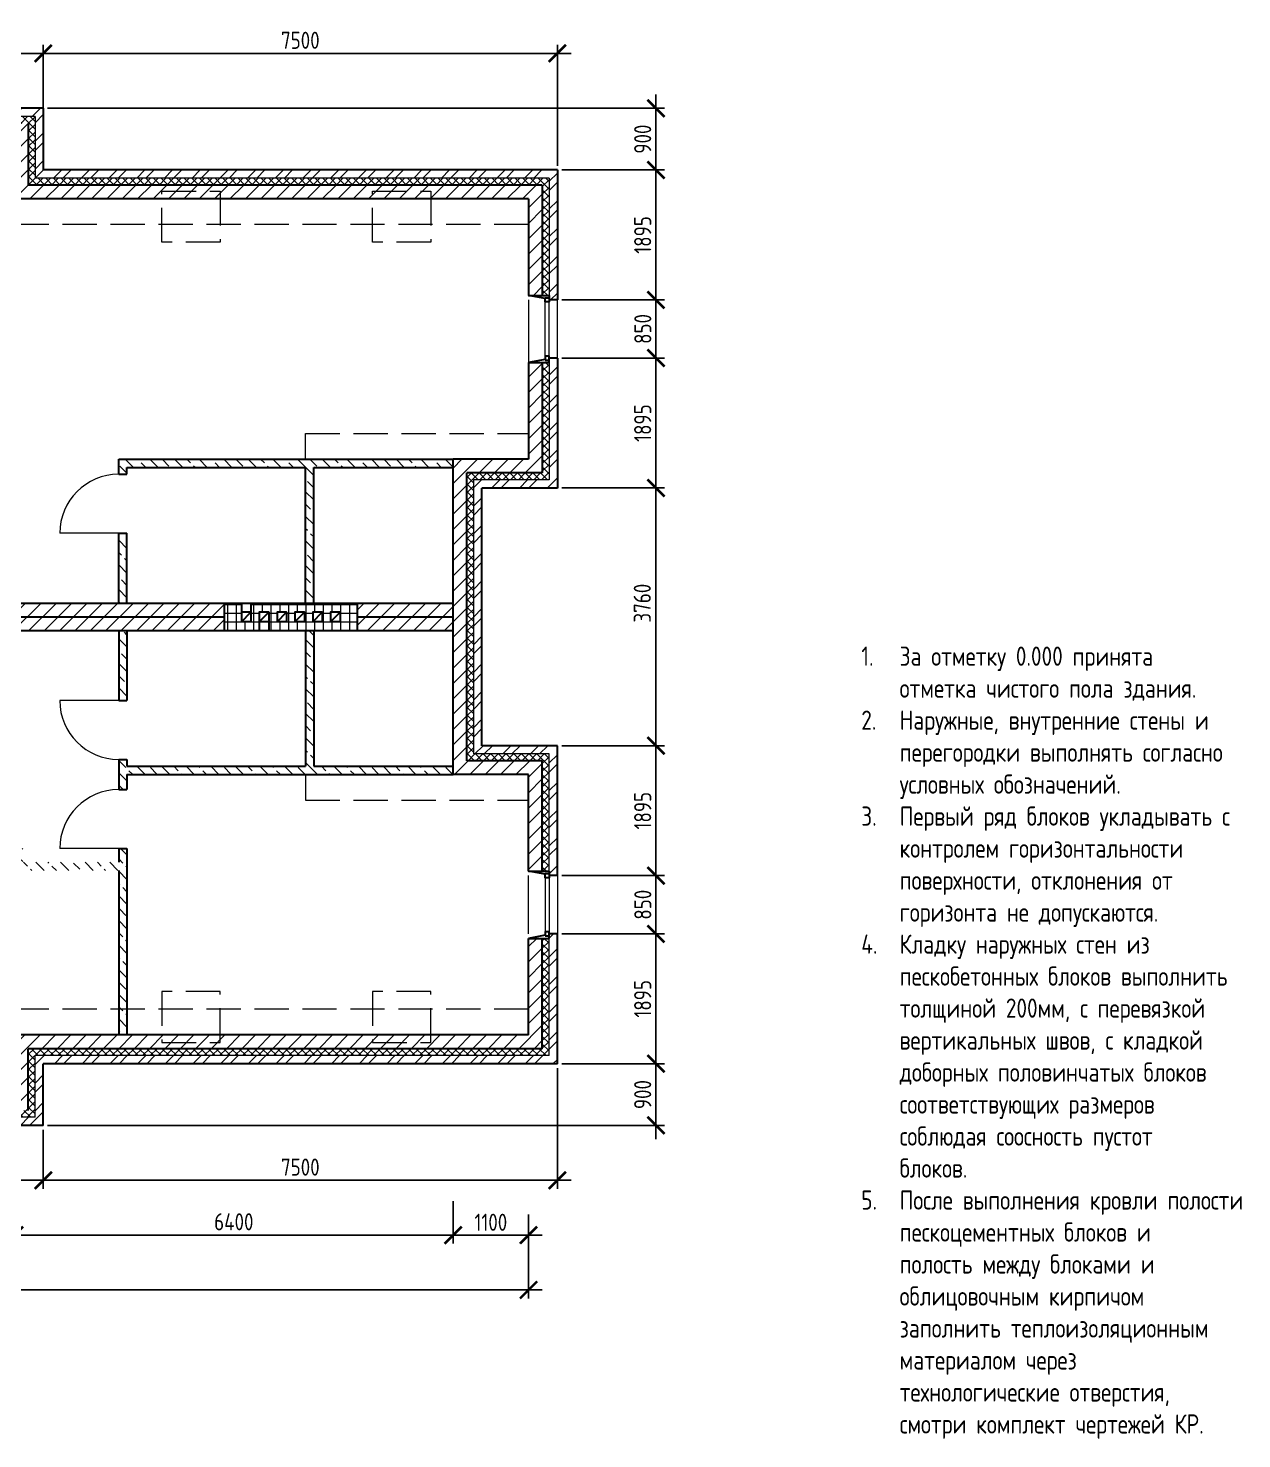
# Model space of a CAD drawing. Header units: millimetres. Extents: x -56498 to 234605, y -296269 to -29969.
# Drawn here: x 88782 to 106487, y -171302 to -150722 of the extents above; entities that cross this region are included whole.
import ezdxf

# ---------------------------------------------------------------- set-up
doc = ezdxf.new("R2010")
doc.units = ezdxf.units.MM
doc.header["$LTSCALE"] = 100
doc.header["$PDMODE"] = 35
doc.linetypes.add('GOST2.303 4', pattern=[7, 5, -2, 0])
for name, color, linetype, lineweight in [('0.3', 7, 'Continuous', 30), ('Примітки 0.09', 200, 'Continuous', 9), ('Розміри 0.09', 5, 'Continuous', 9), ('Тонкі 0.18', 142, 'Continuous', 18), ('Штрихові 0.18', 7, 'GOST2.303 4', 18), ('Штрихування 0.09', 253, 'Continuous', 9)]:
    doc.layers.add(name, color=color, linetype=linetype, lineweight=lineweight)
doc.styles.add('GOST 2.304', font='CS_Gost2304.shx')
doc.styles.add('SPDS', font='SPDS.shx', dxfattribs={"width": 0.9})
doc.dimstyles.new('SPDS', dxfattribs={"dimscale": 100, "dimtxt": 2.5, "dimasz": 2.5, "dimexe": 1.25, "dimexo": 0.625, "dimtad": 1, "dimrnd": 0.001, "dimtxsty": 'GOST 2.304', "dimblk": 'ARCHTICK', "dimcen": 2.5, "dimdle": 2, "dimadec": 0, "dimazin": 2, "dimtfac": 0.75, "dimtmove": 1, "dimatfit": 3, "dimfxl": 0, "dimtolj": 1, "dimarcsym": 0})
pattern_1 = [(135, (-200, 0), (-179.60512, -179.60512), []), (135, (-200, 179.6), (-179.60512, -179.60512), [127, -63.5])]

# ---------------------------------------------------------------- blocks, each defined once
blk = doc.blocks.new('_ArchTick')
at = {"color": 0, "linetype": 'ByBlock', "const_width": 0.15}
blk.add_lwpolyline([(-0.5, -0.5), (0.5, 0.5)], dxfattribs=at)
blk = doc.blocks.new('*D231')
at = {"layer": 'Defpoints', "color": 0, "transparency": 16777216}
for p in [(94982, -167774), (88582, -167974), (94982, -168330)]:
    blk.add_point(p, dxfattribs=at)
at = {"layer": 'Розміри 0.09', "color": 0, "lineweight": -2, "transparency": 16777216}
for p, q in [((94982, -167837), (94982, -168455)), ((88582, -168036), (88582, -168455)), ((88382, -168330), (95182, -168330))]:
    blk.add_line(p, q, dxfattribs=at)
at = {"layer": 'Розміри 0.09', "color": 0, "lineweight": -2, "transparency": 16777216, "xscale": 250, "yscale": 250, "zscale": 250, "rotation": 180}
blk.add_blockref('_ArchTick', (88582, -168330), dxfattribs=at)
at = {"layer": 'Розміри 0.09', "color": 0, "lineweight": -2, "transparency": 16777216, "xscale": 250, "yscale": 250, "zscale": 250}
blk.add_blockref('_ArchTick', (94982, -168330), dxfattribs=at)
at = {"layer": 'Розміри 0.09', "color": 0, "transparency": 16777216, "insert": (91782, -168136), "char_height": 250, "attachment_point": 5, "style": 'GOST 2.304'}
blk.add_mtext('\\A1;6400', dxfattribs=at)
blk = doc.blocks.new('*D232')
at = {"layer": 'Defpoints', "color": 0, "transparency": 16777216}
for p in [(94982, -167774), (96082, -167966), (96082, -168330)]:
    blk.add_point(p, dxfattribs=at)
at = {"layer": 'Розміри 0.09', "color": 0, "lineweight": -2, "transparency": 16777216}
for p, q in [((94982, -167837), (94982, -168455)), ((96082, -168028), (96082, -168455)), ((94782, -168330), (96282, -168330))]:
    blk.add_line(p, q, dxfattribs=at)
at = {"layer": 'Розміри 0.09', "color": 0, "lineweight": -2, "transparency": 16777216, "xscale": 250, "yscale": 250, "zscale": 250, "rotation": 180}
blk.add_blockref('_ArchTick', (94982, -168330), dxfattribs=at)
at = {"layer": 'Розміри 0.09', "color": 0, "lineweight": -2, "transparency": 16777216, "xscale": 250, "yscale": 250, "zscale": 250}
blk.add_blockref('_ArchTick', (96082, -168330), dxfattribs=at)
at = {"layer": 'Розміри 0.09', "color": 0, "transparency": 16777216, "insert": (95532, -168143), "char_height": 250, "attachment_point": 5, "style": 'GOST 2.304'}
blk.add_mtext('\\A1;1100', dxfattribs=at)
blk = doc.blocks.new('*D233')
at = {"layer": 'Defpoints', "color": 0, "transparency": 16777216}
for p in [(75082, -168330), (96082, -168330), (96082, -169130)]:
    blk.add_point(p, dxfattribs=at)
at = {"layer": 'Розміри 0.09', "color": 0, "lineweight": -2, "transparency": 16777216}
for p, q in [((75082, -168393), (75082, -169255)), ((96082, -168393), (96082, -169255)), ((74882, -169130), (96282, -169130))]:
    blk.add_line(p, q, dxfattribs=at)
at = {"layer": 'Розміри 0.09', "color": 0, "lineweight": -2, "transparency": 16777216, "xscale": 250, "yscale": 250, "zscale": 250, "rotation": 180}
blk.add_blockref('_ArchTick', (75082, -169130), dxfattribs=at)
at = {"layer": 'Розміри 0.09', "color": 0, "lineweight": -2, "transparency": 16777216, "xscale": 250, "yscale": 250, "zscale": 250}
blk.add_blockref('_ArchTick', (96082, -169130), dxfattribs=at)
at = {"layer": 'Розміри 0.09', "color": 0, "transparency": 16777216, "insert": (84966, -168933), "char_height": 250, "attachment_point": 5, "style": 'GOST 2.304'}
blk.add_mtext('\\A1;21000', dxfattribs=at)
blk = doc.blocks.new('*D222')
at = {"layer": 'Defpoints', "color": 0, "transparency": 16777216}
for p in [(89002, -151090), (86907, -151890), (89002, -151890)]:
    blk.add_point(p, dxfattribs=at)
at = {"layer": 'Розміри 0.09', "color": 0, "lineweight": -2, "transparency": 16777216}
for p, q in [((86907, -151828), (86907, -150965)), ((89002, -151828), (89002, -150965)), ((86707, -151090), (89202, -151090))]:
    blk.add_line(p, q, dxfattribs=at)
at = {"layer": 'Розміри 0.09', "color": 0, "lineweight": -2, "transparency": 16777216, "xscale": 250, "yscale": 250, "zscale": 250, "rotation": 180}
blk.add_blockref('_ArchTick', (86907, -151090), dxfattribs=at)
at = {"layer": 'Розміри 0.09', "color": 0, "lineweight": -2, "transparency": 16777216, "xscale": 250, "yscale": 250, "zscale": 250}
blk.add_blockref('_ArchTick', (89002, -151090), dxfattribs=at)
at = {"layer": 'Розміри 0.09', "color": 0, "transparency": 16777216, "insert": (87955, -150886), "char_height": 250, "attachment_point": 5, "style": 'GOST 2.304'}
blk.add_mtext('\\A1;2095', dxfattribs=at)
blk = doc.blocks.new('*D226')
at = {"layer": 'Defpoints', "color": 0, "transparency": 16777216}
for p in [(96502, -165830), (89002, -166730), (97941, -166730)]:
    blk.add_point(p, dxfattribs=at)
at = {"layer": 'Розміри 0.09', "color": 0, "lineweight": -2, "transparency": 16777216}
for p, q in [((97941, -165630), (97941, -166930)), ((96565, -165830), (98066, -165830)), ((89065, -166730), (98066, -166730))]:
    blk.add_line(p, q, dxfattribs=at)
at = {"layer": 'Розміри 0.09', "color": 0, "lineweight": -2, "transparency": 16777216, "xscale": 250, "yscale": 250, "zscale": 250}
for p, rotation in [((97941, -165830), 90), ((97941, -166730), 270)]:
    blk.add_blockref('_ArchTick', p, dxfattribs=dict(at, rotation=rotation))
at = {"layer": 'Розміри 0.09', "color": 0, "transparency": 16777216, "insert": (97747, -166280), "char_height": 250, "attachment_point": 5, "rotation": 90, "style": 'GOST 2.304'}
blk.add_mtext('\\A1;900', dxfattribs=at)
blk = doc.blocks.new('*D214')
at = {"layer": 'Defpoints', "color": 0, "transparency": 16777216}
for p in [(89002, -151890), (97941, -151890), (96502, -152790)]:
    blk.add_point(p, dxfattribs=at)
at = {"layer": 'Розміри 0.09', "color": 0, "lineweight": -2, "transparency": 16777216}
for p, q in [((97941, -152990), (97941, -151690)), ((89065, -151890), (98066, -151890)), ((96565, -152790), (98066, -152790))]:
    blk.add_line(p, q, dxfattribs=at)
at = {"layer": 'Розміри 0.09', "color": 0, "lineweight": -2, "transparency": 16777216, "xscale": 250, "yscale": 250, "zscale": 250}
for p, rotation in [((97941, -151890), 90), ((97941, -152790), 270)]:
    blk.add_blockref('_ArchTick', p, dxfattribs=dict(at, rotation=rotation))
at = {"layer": 'Розміри 0.09', "color": 0, "transparency": 16777216, "insert": (97747, -152340), "char_height": 250, "attachment_point": 5, "rotation": 90, "style": 'GOST 2.304'}
blk.add_mtext('\\A1;900', dxfattribs=at)
blk = doc.blocks.new('*D215')
at = {"layer": 'Defpoints', "color": 0, "transparency": 16777216}
for p in [(86907, -166730), (89002, -166730), (86907, -167530)]:
    blk.add_point(p, dxfattribs=at)
at = {"layer": 'Розміри 0.09', "color": 0, "lineweight": -2, "transparency": 16777216}
for p, q in [((86907, -166793), (86907, -167655)), ((89002, -166793), (89002, -167655)), ((89202, -167530), (86707, -167530))]:
    blk.add_line(p, q, dxfattribs=at)
at = {"layer": 'Розміри 0.09', "color": 0, "lineweight": -2, "transparency": 16777216, "xscale": 250, "yscale": 250, "zscale": 250, "rotation": 180}
blk.add_blockref('_ArchTick', (86907, -167530), dxfattribs=at)
at = {"layer": 'Розміри 0.09', "color": 0, "lineweight": -2, "transparency": 16777216, "xscale": 250, "yscale": 250, "zscale": 250}
blk.add_blockref('_ArchTick', (89002, -167530), dxfattribs=at)
at = {"layer": 'Розміри 0.09', "color": 0, "transparency": 16777216, "insert": (87955, -167326), "char_height": 250, "attachment_point": 5, "style": 'GOST 2.304'}
blk.add_mtext('\\A1;2095', dxfattribs=at)
blk = doc.blocks.new('*D213')
at = {"layer": 'Defpoints', "color": 0, "transparency": 16777216}
for p in [(96502, -165830), (89002, -166730), (97941, -166730)]:
    blk.add_point(p, dxfattribs=at)
at = {"layer": 'Розміри 0.09', "color": 0, "lineweight": -2, "transparency": 16777216}
for p, q in [((97941, -165630), (97941, -166930)), ((96565, -165830), (98066, -165830)), ((89065, -166730), (98066, -166730))]:
    blk.add_line(p, q, dxfattribs=at)
at = {"layer": 'Розміри 0.09', "color": 0, "lineweight": -2, "transparency": 16777216, "xscale": 250, "yscale": 250, "zscale": 250}
for p, rotation in [((97941, -165830), 90), ((97941, -166730), 270)]:
    blk.add_blockref('_ArchTick', p, dxfattribs=dict(at, rotation=rotation))
at = {"layer": 'Розміри 0.09', "color": 0, "transparency": 16777216, "insert": (97747, -166280), "char_height": 250, "attachment_point": 5, "rotation": 90, "style": 'GOST 2.304'}
blk.add_mtext('\\A1;900', dxfattribs=at)
blk = doc.blocks.new('*D210')
at = {"layer": 'Defpoints', "color": 0, "transparency": 16777216}
for p in [(89002, -151890), (97941, -151890), (96502, -152790)]:
    blk.add_point(p, dxfattribs=at)
at = {"layer": 'Розміри 0.09', "color": 0, "lineweight": -2, "transparency": 16777216}
for p, q in [((97941, -152990), (97941, -151690)), ((89065, -151890), (98066, -151890)), ((96565, -152790), (98066, -152790))]:
    blk.add_line(p, q, dxfattribs=at)
at = {"layer": 'Розміри 0.09', "color": 0, "lineweight": -2, "transparency": 16777216, "xscale": 250, "yscale": 250, "zscale": 250}
for p, rotation in [((97941, -151890), 90), ((97941, -152790), 270)]:
    blk.add_blockref('_ArchTick', p, dxfattribs=dict(at, rotation=rotation))
at = {"layer": 'Розміри 0.09', "color": 0, "transparency": 16777216, "insert": (97747, -152340), "char_height": 250, "attachment_point": 5, "rotation": 90, "style": 'GOST 2.304'}
blk.add_mtext('\\A1;900', dxfattribs=at)
blk = doc.blocks.new('*D208')
at = {"layer": 'Defpoints', "color": 0, "transparency": 16777216}
for p in [(96502, -165830), (89002, -166730), (89002, -167530)]:
    blk.add_point(p, dxfattribs=at)
at = {"layer": 'Розміри 0.09', "color": 0, "lineweight": -2, "transparency": 16777216}
for p, q in [((96502, -165893), (96502, -167655)), ((89002, -166793), (89002, -167655)), ((96702, -167530), (88802, -167530))]:
    blk.add_line(p, q, dxfattribs=at)
at = {"layer": 'Розміри 0.09', "color": 0, "lineweight": -2, "transparency": 16777216, "xscale": 250, "yscale": 250, "zscale": 250, "rotation": 180}
blk.add_blockref('_ArchTick', (89002, -167530), dxfattribs=at)
at = {"layer": 'Розміри 0.09', "color": 0, "lineweight": -2, "transparency": 16777216, "xscale": 250, "yscale": 250, "zscale": 250}
blk.add_blockref('_ArchTick', (96502, -167530), dxfattribs=at)
at = {"layer": 'Розміри 0.09', "color": 0, "transparency": 16777216, "insert": (92752, -167338), "char_height": 250, "attachment_point": 5, "style": 'GOST 2.304'}
blk.add_mtext('\\A1;7500', dxfattribs=at)
blk = doc.blocks.new('*D209')
at = {"layer": 'Defpoints', "color": 0, "transparency": 16777216}
for p in [(89002, -151090), (89002, -152790), (96502, -152790)]:
    blk.add_point(p, dxfattribs=at)
at = {"layer": 'Розміри 0.09', "color": 0, "lineweight": -2, "transparency": 16777216}
for p, q in [((89002, -152728), (89002, -150965)), ((96502, -152728), (96502, -150965)), ((96702, -151090), (88802, -151090))]:
    blk.add_line(p, q, dxfattribs=at)
at = {"layer": 'Розміри 0.09', "color": 0, "lineweight": -2, "transparency": 16777216, "xscale": 250, "yscale": 250, "zscale": 250, "rotation": 180}
blk.add_blockref('_ArchTick', (89002, -151090), dxfattribs=at)
at = {"layer": 'Розміри 0.09', "color": 0, "lineweight": -2, "transparency": 16777216, "xscale": 250, "yscale": 250, "zscale": 250}
blk.add_blockref('_ArchTick', (96502, -151090), dxfattribs=at)
at = {"layer": 'Розміри 0.09', "color": 0, "transparency": 16777216, "insert": (92752, -150898), "char_height": 250, "attachment_point": 5, "style": 'GOST 2.304'}
blk.add_mtext('\\A1;7500', dxfattribs=at)
blk = doc.blocks.new('*D249')
at = {"layer": 'Defpoints', "color": 0, "transparency": 16777216}
for p in [(96502, -157430), (97941, -157430), (96502, -161190)]:
    blk.add_point(p, dxfattribs=at)
at = {"layer": 'Розміри 0.09', "color": 0, "lineweight": -2, "transparency": 16777216}
for p, q in [((97941, -161390), (97941, -157230)), ((96565, -157430), (98066, -157430)), ((96565, -161190), (98066, -161190))]:
    blk.add_line(p, q, dxfattribs=at)
at = {"layer": 'Розміри 0.09', "color": 0, "lineweight": -2, "transparency": 16777216, "xscale": 250, "yscale": 250, "zscale": 250}
for p, rotation in [((97941, -157430), 90), ((97941, -161190), 270)]:
    blk.add_blockref('_ArchTick', p, dxfattribs=dict(at, rotation=rotation))
at = {"layer": 'Розміри 0.09', "color": 0, "transparency": 16777216, "insert": (97741, -159110), "char_height": 250, "attachment_point": 5, "rotation": 90, "style": 'GOST 2.304'}
blk.add_mtext('\\A1;3760', dxfattribs=at)
blk = doc.blocks.new('*D250')
at = {"layer": 'Defpoints', "color": 0, "transparency": 16777216}
for p in [(96502, -154685), (97941, -154685), (96502, -155535)]:
    blk.add_point(p, dxfattribs=at)
at = {"layer": 'Розміри 0.09', "color": 0, "lineweight": -2, "transparency": 16777216}
for p, q in [((97941, -155735), (97941, -154485)), ((96565, -154685), (98066, -154685)), ((96565, -155535), (98066, -155535))]:
    blk.add_line(p, q, dxfattribs=at)
at = {"layer": 'Розміри 0.09', "color": 0, "lineweight": -2, "transparency": 16777216, "xscale": 250, "yscale": 250, "zscale": 250}
for p, rotation in [((97941, -154685), 90), ((97941, -155535), 270)]:
    blk.add_blockref('_ArchTick', p, dxfattribs=dict(at, rotation=rotation))
at = {"layer": 'Розміри 0.09', "color": 0, "transparency": 16777216, "insert": (97749, -155110), "char_height": 250, "attachment_point": 5, "rotation": 90, "style": 'GOST 2.304'}
blk.add_mtext('\\A1;850', dxfattribs=at)
blk = doc.blocks.new('*D247')
at = {"layer": 'Defpoints', "color": 0, "transparency": 16777216}
for p in [(96502, -155535), (97941, -155535), (96502, -157430)]:
    blk.add_point(p, dxfattribs=at)
at = {"layer": 'Розміри 0.09', "color": 0, "lineweight": -2, "transparency": 16777216}
for p, q in [((97941, -157630), (97941, -155335)), ((96565, -155535), (98066, -155535)), ((96565, -157430), (98066, -157430))]:
    blk.add_line(p, q, dxfattribs=at)
at = {"layer": 'Розміри 0.09', "color": 0, "lineweight": -2, "transparency": 16777216, "xscale": 250, "yscale": 250, "zscale": 250}
for p, rotation in [((97941, -155535), 90), ((97941, -157430), 270)]:
    blk.add_blockref('_ArchTick', p, dxfattribs=dict(at, rotation=rotation))
at = {"layer": 'Розміри 0.09', "color": 0, "transparency": 16777216, "insert": (97747, -156483), "char_height": 250, "attachment_point": 5, "rotation": 90, "style": 'GOST 2.304'}
blk.add_mtext('\\A1;1895', dxfattribs=at)
blk = doc.blocks.new('*D251')
at = {"layer": 'Defpoints', "color": 0, "transparency": 16777216}
for p in [(96502, -152790), (97941, -152790), (96502, -154685)]:
    blk.add_point(p, dxfattribs=at)
at = {"layer": 'Розміри 0.09', "color": 0, "lineweight": -2, "transparency": 16777216}
for p, q in [((97941, -154885), (97941, -152590)), ((96565, -152790), (98066, -152790)), ((96565, -154685), (98066, -154685))]:
    blk.add_line(p, q, dxfattribs=at)
at = {"layer": 'Розміри 0.09', "color": 0, "lineweight": -2, "transparency": 16777216, "xscale": 250, "yscale": 250, "zscale": 250}
for p, rotation in [((97941, -152790), 90), ((97941, -154685), 270)]:
    blk.add_blockref('_ArchTick', p, dxfattribs=dict(at, rotation=rotation))
at = {"layer": 'Розміри 0.09', "color": 0, "transparency": 16777216, "insert": (97747, -153738), "char_height": 250, "attachment_point": 5, "rotation": 90, "style": 'GOST 2.304'}
blk.add_mtext('\\A1;1895', dxfattribs=at)
blk = doc.blocks.new('*D252')
at = {"layer": 'Defpoints', "color": 0, "transparency": 16777216}
for p in [(96502, -163085), (96502, -163935), (97941, -163935)]:
    blk.add_point(p, dxfattribs=at)
at = {"layer": 'Розміри 0.09', "color": 0, "lineweight": -2, "transparency": 16777216}
for p, q in [((97941, -162885), (97941, -164135)), ((96565, -163085), (98066, -163085)), ((96565, -163935), (98066, -163935))]:
    blk.add_line(p, q, dxfattribs=at)
at = {"layer": 'Розміри 0.09', "color": 0, "lineweight": -2, "transparency": 16777216, "xscale": 250, "yscale": 250, "zscale": 250}
for p, rotation in [((97941, -163085), 90), ((97941, -163935), 270)]:
    blk.add_blockref('_ArchTick', p, dxfattribs=dict(at, rotation=rotation))
at = {"layer": 'Розміри 0.09', "color": 0, "transparency": 16777216, "insert": (97749, -163510), "char_height": 250, "attachment_point": 5, "rotation": 90, "style": 'GOST 2.304'}
blk.add_mtext('\\A1;850', dxfattribs=at)
blk = doc.blocks.new('*D248')
at = {"layer": 'Defpoints', "color": 0, "transparency": 16777216}
for p in [(96502, -161190), (96502, -163085), (97941, -163085)]:
    blk.add_point(p, dxfattribs=at)
at = {"layer": 'Розміри 0.09', "color": 0, "lineweight": -2, "transparency": 16777216}
for p, q in [((97941, -160990), (97941, -163285)), ((96565, -161190), (98066, -161190)), ((96565, -163085), (98066, -163085))]:
    blk.add_line(p, q, dxfattribs=at)
at = {"layer": 'Розміри 0.09', "color": 0, "lineweight": -2, "transparency": 16777216, "xscale": 250, "yscale": 250, "zscale": 250}
for p, rotation in [((97941, -161190), 90), ((97941, -163085), 270)]:
    blk.add_blockref('_ArchTick', p, dxfattribs=dict(at, rotation=rotation))
at = {"layer": 'Розміри 0.09', "color": 0, "transparency": 16777216, "insert": (97747, -162138), "char_height": 250, "attachment_point": 5, "rotation": 90, "style": 'GOST 2.304'}
blk.add_mtext('\\A1;1895', dxfattribs=at)
blk = doc.blocks.new('*D253')
at = {"layer": 'Defpoints', "color": 0, "transparency": 16777216}
for p in [(96502, -163935), (96502, -165830), (97941, -165830)]:
    blk.add_point(p, dxfattribs=at)
at = {"layer": 'Розміри 0.09', "color": 0, "lineweight": -2, "transparency": 16777216}
for p, q in [((97941, -163735), (97941, -166030)), ((96565, -163935), (98066, -163935)), ((96565, -165830), (98066, -165830))]:
    blk.add_line(p, q, dxfattribs=at)
at = {"layer": 'Розміри 0.09', "color": 0, "lineweight": -2, "transparency": 16777216, "xscale": 250, "yscale": 250, "zscale": 250}
for p, rotation in [((97941, -163935), 90), ((97941, -165830), 270)]:
    blk.add_blockref('_ArchTick', p, dxfattribs=dict(at, rotation=rotation))
at = {"layer": 'Розміри 0.09', "color": 0, "transparency": 16777216, "insert": (97747, -164883), "char_height": 250, "attachment_point": 5, "rotation": 90, "style": 'GOST 2.304'}
blk.add_mtext('\\A1;1895', dxfattribs=at)
blk = doc.blocks.new('A$C6F060024')
for points in [[(70, 6880), (-70, 6610), (70, 6610)], [(70, 6480), (-70, 6210), (70, 6210)], [(70, -6210), (-70, -6480), (70, -6480)], [(70, -6610), (-70, -6880), (70, -6880)]]:
    blk.add_hatch(color=256).paths.add_polyline_path(points)
at = {"layer": '0.3'}
for points in [[(-70, 6610), (-70, 6880), (70, 6880), (-70, 6610), (70, 6610), (70, 6880)], [(-70, 6210), (-70, 6480), (70, 6480), (-70, 6210), (70, 6210), (70, 6480)], [(-70, 5940), (-70, 6080), (70, 6080), (-70, 5940), (70, 5940), (70, 6080)], [(-70, 5670), (-70, 5810), (70, 5810), (-70, 5670), (70, 5670), (70, 5810)], [(-70, 5400), (-70, 5540), (70, 5540), (-70, 5400), (70, 5400), (70, 5540)], [(-70, 5130), (-70, 5270), (70, 5270), (-70, 5130), (70, 5130), (70, 5270)], [(70, 2840), (70, 2700), (-70, 2700), (70, 2840), (-70, 2840), (-70, 2700)], [(70, 2580), (70, 2440), (-70, 2440), (70, 2580), (-70, 2580), (-70, 2440)], [(-5410, 70), (-5410, -70), (-5550, -70), (-5410, 70), (-5550, 70), (-5550, -70)], [(-5410, 70), (-5410, -70), (-5550, -70), (-5410, 70), (-5550, 70), (-5550, -70)], [(-5150, 70), (-5150, -70), (-5290, -70), (-5150, 70), (-5290, 70), (-5290, -70)], [(-5150, 70), (-5150, -70), (-5290, -70), (-5150, 70), (-5290, 70), (-5290, -70)], [(-4890, 70), (-4890, -70), (-5030, -70), (-4890, 70), (-5030, 70), (-5030, -70)], [(-4890, 70), (-4890, -70), (-5030, -70), (-4890, 70), (-5030, 70), (-5030, -70)], [(-4630, 70), (-4630, -70), (-4770, -70), (-4630, 70), (-4770, 70), (-4770, -70)], [(-4630, 70), (-4630, -70), (-4770, -70), (-4630, 70), (-4770, 70), (-4770, -70)], [(-4370, 70), (-4370, -70), (-4510, -70), (-4370, 70), (-4510, 70), (-4510, -70)], [(-4370, 70), (-4370, -70), (-4510, -70), (-4370, 70), (-4510, 70), (-4510, -70)], [(6450, 70), (6450, -70), (6310, -70), (6450, 70), (6310, 70), (6310, -70)], [(6710, 70), (6710, -70), (6570, -70), (6710, 70), (6570, 70), (6570, -70)], [(6710, 70), (6710, -70), (6570, -70), (6710, 70), (6570, 70), (6570, -70)], [(6970, 70), (6970, -70), (6830, -70), (6970, 70), (6830, 70), (6830, -70)], [(7230, 70), (7230, -70), (7090, -70), (7230, 70), (7090, 70), (7090, -70)], [(7490, 70), (7490, -70), (7350, -70), (7490, 70), (7350, 70), (7350, -70)], [(7750, 70), (7750, -70), (7610, -70), (7750, 70), (7610, 70), (7610, -70)], [(-70, -2580), (-70, -2440), (70, -2440), (-70, -2580), (70, -2580), (70, -2440)], [(-70, -2850), (-70, -2710), (70, -2710), (-70, -2850), (70, -2850), (70, -2710)], [(70, -2980), (70, -3120), (-70, -3120), (70, -2980), (-70, -2980), (-70, -3120)], [(-70, -3380), (-70, -3240), (70, -3240), (-70, -3380), (70, -3380), (70, -3240)], [(-70, -3650), (-70, -3510), (70, -3510), (-70, -3650), (70, -3650), (70, -3510)], [(70, -5130), (70, -5270), (-70, -5270), (70, -5130), (-70, -5130), (-70, -5270)], [(70, -5400), (70, -5540), (-70, -5540), (70, -5400), (-70, -5400), (-70, -5540)], [(70, -5670), (70, -5810), (-70, -5810), (70, -5670), (-70, -5670), (-70, -5810)], [(70, -5940), (70, -6080), (-70, -6080), (70, -5940), (-70, -5940), (-70, -6080)], [(70, -6210), (70, -6480), (-70, -6480), (70, -6210), (-70, -6210), (-70, -6480)], [(70, -6610), (70, -6880), (-70, -6880), (70, -6610), (-70, -6610), (-70, -6880)]]:
    blk.add_lwpolyline(points, dxfattribs=at)

msp = doc.modelspace()

# ---------------------------------------------------------------- hatches: boundary and pattern name
at = {"layer": 'Штрихування 0.09'}
h = msp.add_hatch(dxfattribs=at)
h.set_pattern_fill('ANSI32', color=256, scale=30, style=0)
h.paths.add_polyline_path([(96502.29, -152790.359), (89002.29, -152790.359), (89002.29, -151890.359), (86907.29, -151890.359), (86907.29, -152010.359), (86937.29, -152010.359), (86972.29, -152010.359), (88882.29, -152010.359), (88882.29, -152910.359), (96382.29, -152910.359), (96382.29, -154620.359), (96382.29, -154685.359), (96502.29, -154685.359)])
h = msp.add_hatch(dxfattribs=at)
h.set_pattern_fill('ANSI37', color=256, scale=25, style=0)
h.paths.add_polyline_path([(96382.29, -152910.359), (88882.29, -152910.359), (88882.29, -152010.359), (86972.29, -152010.359), (86972.29, -152110.359), (88782.29, -152110.359), (88782.29, -153010.359), (96282.29, -153010.359), (96282.29, -154620.359), (96382.29, -154620.359)])
h = msp.add_hatch(dxfattribs=at)
h.set_pattern_fill('ANSI31', color=256, scale=50, style=0)
h.paths.add_polyline_path([(96282.29, -153010.359), (88782.29, -153010.359), (88782.29, -152110.359), (86972.29, -152110.359), (86972.29, -152310.359), (88582.29, -152310.359), (88582.29, -153210.359), (90732.32, -153210.359), (90732.32, -153100.934), (91582.331, -153100.934), (91582.331, -153210.359), (93807.279, -153210.359), (93807.279, -153100.934), (94657.289, -153100.934), (94657.289, -153210.359), (96082.29, -153210.359), (96082.29, -154620.359), (96282.29, -154620.359)])
h.paths.add_polyline_path([(94657.289, -153100.934), (93807.279, -153100.934), (93807.279, -153210.359), (94657.289, -153210.359)], flags=17)
h.paths.add_polyline_path([(91582.331, -153100.934), (90732.32, -153100.934), (90732.32, -153210.359), (91582.331, -153210.359)], flags=17)
h = msp.add_hatch(dxfattribs=at)
h.set_pattern_fill('ANSI32', color=256, scale=30, style=0)
h.paths.add_polyline_path([(95402.29, -157430.359), (96502.29, -157430.359), (96502.29, -155535.359), (96382.29, -155535.359), (96382.29, -155565.359), (96382.29, -155600.359), (96382.29, -157310.359), (95282.29, -157310.359), (95282.29, -161310.359), (96382.29, -161310.359), (96382.29, -163020.359), (96382.29, -163085.359), (96502.29, -163085.359), (96502.29, -161190.359), (95402.29, -161190.359)])
h = msp.add_hatch(dxfattribs=at)
h.set_pattern_fill('ANSI31', color=256, scale=50, style=0)
h.paths.add_polyline_path([(95182.29, -157210.359), (96282.29, -157210.359), (96282.29, -155600.359), (96082.29, -155600.359), (96082.29, -157010.359), (94982.29, -157010.359), (94982.29, -161610.359), (96082.29, -161610.359), (96082.29, -163020.359), (96282.29, -163020.359), (96282.29, -161410.359), (95182.29, -161410.359)])
h = msp.add_hatch(dxfattribs=at)
h.set_pattern_fill('ANSI37', color=256, scale=25, style=0)
h.paths.add_polyline_path([(95282.29, -157310.359), (96382.29, -157310.359), (96382.29, -155600.359), (96282.29, -155600.359), (96282.29, -157210.359), (95182.29, -157210.359), (95182.29, -161410.359), (96282.29, -161410.359), (96282.29, -163020.359), (96382.29, -163020.359), (96382.29, -161310.359), (95282.29, -161310.359)])
h = msp.add_hatch(dxfattribs=at)
h.set_pattern_fill('ANSI33', color=256, scale=40, angle=90, style=0)
h.paths.add_polyline_path([(94982.29, -157010.359), (92827.29, -157010.359), (92827.29, -159110.359), (92947.29, -159110.359), (92947.29, -157130.359), (94982.29, -157130.359)])
h.paths.add_polyline_path([(92827.29, -157010.359), (90102.292, -157010.359), (90102.292, -157230.359), (90222.292, -157230.359), (90222.292, -157130.359), (92827.29, -157130.359)])
h = msp.add_hatch(dxfattribs=at)
h.set_pattern_fill('ANSI31', color=256, scale=50, style=0)
h.paths.add_polyline_path([(94982.29, -159110.359), (93582.29, -159110.359), (93582.29, -159310.359), (94982.29, -159310.359)])
h.paths.add_polyline_path([(94982.29, -159310.359), (93582.29, -159310.359), (93582.29, -159510.359), (94982.29, -159510.359)])
h.paths.add_polyline_path([(85582.29, -157120.359), (85382.29, -157120.359), (85382.29, -157940.359), (85382.29, -158210.359), (85382.29, -159110.359), (84482.29, -159110.359), (84212.29, -159110.359), (83942.29, -159110.359), (83672.29, -159110.359), (83402.29, -159110.359), (83132.29, -159110.359), (82862.29, -159110.359), (82852.29, -159110.359), (81462.29, -159110.359), (81462.29, -159310.359), (85582.29, -159310.359)])
h.paths.add_polyline_path([(85582.29, -159310.359), (81462.29, -159310.359), (81462.29, -159510.359), (85382.29, -159510.359), (85382.29, -160410.359), (85382.29, -160680.359), (85382.29, -161500.329), (85582.29, -161500.329)])
h.paths.add_polyline_path([(91642.29, -159510.359), (91642.29, -159310.359), (85582.29, -159310.359), (85582.29, -161500.329), (85782.29, -161500.329), (85782.29, -159510.359)])
h.paths.add_polyline_path([(91902.29, -159240.359), (91892.29, -159240.359), (91892.29, -159310.359), (91902.29, -159310.359)])
h.paths.add_polyline_path([(91642.29, -159310.359), (91642.29, -159110.359), (85782.29, -159110.359), (85782.29, -157120.359), (85582.29, -157120.359), (85582.29, -159310.359)])
h = msp.add_hatch(dxfattribs=at)
h.set_pattern_fill('ANSI33', color=256, scale=40, angle=90, style=0)
h.set_pattern_definition(pattern_1)
h.paths.add_polyline_path([(90222.292, -158090.359), (90102.292, -158090.359), (90102.292, -159110.359), (90222.292, -159110.359)])
h = msp.add_hatch(dxfattribs=at)
h.set_pattern_fill('NET', color=256, scale=40, style=0)
h.paths.add_polyline_path([(93582.29, -159110.359), (92032.29, -159110.359), (92032.29, -159240.359), (92032.29, -159380.359), (91892.29, -159380.359), (91892.29, -159240.359), (91892.29, -159110.359), (91642.29, -159110.359), (91642.29, -159510.359), (92152.29, -159510.359), (92152.29, -159380.359), (92152.29, -159240.359), (92292.29, -159240.359), (92292.29, -159380.359), (92292.29, -159510.359), (93582.29, -159510.359)])
h.paths.add_polyline_path([(92812.29, -159240.359), (92812.29, -159380.359), (92672.29, -159380.359), (92672.29, -159240.359)], flags=16)
h.paths.add_polyline_path([(92932.29, -159240.359), (93072.29, -159240.359), (93072.29, -159380.359), (92932.29, -159380.359)], flags=16)
h.paths.add_polyline_path([(92552.29, -159240.359), (92552.29, -159380.359), (92412.29, -159380.359), (92412.29, -159240.359)], flags=16)
h.paths.add_polyline_path([(93192.29, -159240.359), (93332.29, -159240.359), (93332.29, -159380.359), (93192.29, -159380.359)], flags=16)
h = msp.add_hatch(dxfattribs=at)
h.set_pattern_fill('ANSI33', color=256, scale=40, angle=90, style=0)
h.set_pattern_definition(pattern_1)
h.paths.add_polyline_path([(90222.292, -159510.359), (90102.292, -159510.359), (90102.292, -160530.359), (90222.292, -160530.359)])
h = msp.add_hatch(dxfattribs=at)
h.set_pattern_fill('ANSI33', color=256, scale=40, angle=90, style=0)
h.paths.add_polyline_path([(94982.29, -161490.359), (92947.29, -161490.359), (92947.29, -159510.359), (92827.29, -159510.359), (92827.29, -161610.359), (94982.29, -161610.359)])
h.paths.add_polyline_path([(92827.29, -161490.359), (90222.292, -161490.359), (90222.292, -161390.359), (90102.292, -161390.359), (90102.292, -161830.359), (90222.292, -161830.359), (90222.292, -161610.359), (92827.29, -161610.359)])
h = msp.add_hatch(dxfattribs=at)
h.set_pattern_fill('ANSI33', color=256, scale=40, angle=90, style=0)
h.paths.add_polyline_path([(90222.292, -164510.339), (90102.292, -164510.339), (90102.292, -165410.359), (90222.292, -165410.359)])
h.paths.add_polyline_path([(90222.292, -162690.359), (90102.292, -162690.359), (90102.292, -162890.359), (88702.29, -162890.359), (88702.29, -162690.359), (88582.29, -162690.359), (88582.29, -163010.359), (90102.292, -163010.359), (90102.292, -164510.339), (90222.292, -164510.339)])
h = msp.add_hatch(dxfattribs=at)
h.set_pattern_fill('ANSI32', color=256, scale=30, style=0)
h.paths.add_polyline_path([(96502.29, -163935.359), (96382.29, -163935.359), (96382.29, -163965.359), (96382.29, -164000.359), (96382.29, -165710.359), (88882.29, -165710.359), (88882.29, -166610.359), (86972.29, -166610.359), (86907.29, -166610.359), (86907.29, -166730.359), (89002.29, -166730.359), (89002.29, -165830.359), (96502.29, -165830.359)])
h = msp.add_hatch(dxfattribs=at)
h.set_pattern_fill('ANSI37', color=256, scale=25, style=0)
h.paths.add_polyline_path([(96382.29, -164000.359), (96282.29, -164000.359), (96282.29, -165610.359), (88782.29, -165610.359), (88782.29, -166510.359), (86972.29, -166510.359), (86972.29, -166610.359), (88882.29, -166610.359), (88882.29, -165710.359), (96382.29, -165710.359)])
h = msp.add_hatch(dxfattribs=at)
h.set_pattern_fill('ANSI31', color=256, scale=50, style=0)
h.paths.add_polyline_path([(93807.279, -165410.359), (91582.331, -165410.359), (91582.331, -165519.783), (90732.32, -165519.783), (90732.32, -165410.359), (88582.29, -165410.359), (88582.29, -166310.359), (86972.29, -166310.359), (86972.29, -166510.359), (88782.29, -166510.359), (88782.29, -165610.359), (96282.29, -165610.359), (96282.29, -164000.359), (96082.29, -164000.359), (96082.29, -165410.359), (94657.289, -165410.359), (94657.289, -165519.783), (93807.279, -165519.783)])
h.paths.add_polyline_path([(94657.289, -165410.359), (93807.279, -165410.359), (93807.279, -165519.783), (94657.289, -165519.783)], flags=17)
h.paths.add_polyline_path([(91582.331, -165410.359), (90732.32, -165410.359), (90732.32, -165519.783), (91582.331, -165519.783)], flags=17)

# ---------------------------------------------------------------- linework, layer by layer
at = {"layer": '0.3'}
for p, q in [((89002.29, -151890.359), (86907.29, -151890.359)), ((89002.29, -151890.359), (89002.29, -152790.359)), ((88782.29, -152110.359), (88782.29, -153010.359)), ((96502.29, -152790.359), (89002.29, -152790.359)), ((96502.29, -152790.359), (96502.29, -154685.359)), ((96282.29, -153010.359), (88782.29, -153010.359)), ((96282.29, -153010.359), (96282.29, -154620.359)), ((96082.29, -153210.359), (88582.29, -153210.359)), ((96082.29, -153210.359), (96082.29, -154620.359)), ((96082.29, -154620.359), (96382.29, -154620.359)), ((96322.29, -154665.359), (96082.29, -154620.359)), ((96382.29, -154620.359), (96382.29, -154685.359)), ((96502.29, -154685.359), (96382.29, -154685.359)), ((96322.29, -155555.359), (96082.29, -155600.359)), ((96502.29, -155535.359), (96382.29, -155535.359)), ((96382.29, -155600.359), (96382.29, -155535.359)), ((96502.29, -155535.359), (96502.29, -157430.359)), ((96082.29, -155600.359), (96082.29, -157010.359)), ((96082.29, -155600.359), (96382.29, -155600.359)), ((96282.29, -155600.359), (96282.29, -157210.359)), ((90102.292, -157010.359), (94982.29, -157010.359)), ((90102.292, -157230.359), (90102.292, -157010.359)), ((94982.29, -161610.359), (94982.29, -157010.359)), ((96082.29, -157010.359), (94982.29, -157010.359)), ((90102.292, -157230.359), (90222.292, -157230.359)), ((90222.292, -157130.359), (92827.29, -157130.359)), ((90222.292, -157230.359), (90222.292, -157130.359)), ((92827.29, -159110.359), (92827.29, -157130.359)), ((92947.29, -159110.359), (92947.29, -157130.359)), ((92947.29, -157130.359), (94982.29, -157130.359)), ((95182.29, -161410.359), (95182.29, -157210.359)), ((96282.29, -157210.359), (95182.29, -157210.359)), ((95402.29, -161190.359), (95402.29, -157430.359)), ((96502.29, -157430.359), (95402.29, -157430.359)), ((90102.292, -159110.359), (90102.292, -158090.359)), ((90102.292, -158090.359), (90222.292, -158090.359)), ((90222.292, -159110.359), (90222.292, -158090.359)), ((85782.29, -159110.359), (94982.29, -159110.359)), ((85782.29, -159110.359), (94982.29, -159110.359)), ((91642.29, -159110.359), (91642.29, -159510.359)), ((91892.29, -159110.359), (91892.29, -159240.359)), ((92032.29, -159110.359), (92032.29, -159240.359)), ((93582.29, -159110.359), (93582.29, -159510.359)), ((85582.29, -159310.359), (91642.29, -159310.359)), ((92152.29, -159380.359), (92152.29, -159510.359)), ((92292.29, -159380.359), (92292.29, -159510.359)), ((93582.29, -159310.359), (94982.29, -159310.359)), ((85782.29, -159510.359), (94982.29, -159510.359)), ((85782.29, -159510.359), (94982.29, -159510.359)), ((90102.292, -159510.359), (90102.292, -160530.359)), ((90222.292, -159510.359), (90222.292, -160530.359)), ((92827.29, -159510.359), (92827.29, -161490.359)), ((92947.29, -159510.359), (92947.29, -161490.359)), ((90102.292, -160530.359), (90222.292, -160530.359)), ((96502.29, -161190.359), (95402.29, -161190.359)), ((96502.29, -163085.359), (96502.29, -161190.359)), ((90102.292, -161390.359), (90102.292, -161830.359)), ((90102.292, -161390.359), (90222.292, -161390.359)), ((90222.292, -161390.359), (90222.292, -161490.359)), ((90222.292, -161490.359), (92827.29, -161490.359)), ((92947.29, -161490.359), (94982.29, -161490.359)), ((96282.29, -161410.359), (95182.29, -161410.359)), ((96282.29, -163020.359), (96282.29, -161410.359)), ((90222.292, -161610.359), (94982.29, -161610.359)), ((90222.292, -161610.359), (90222.292, -161830.359)), ((96082.29, -161610.359), (94982.29, -161610.359)), ((96082.29, -163020.359), (96082.29, -161610.359)), ((90102.292, -161830.359), (90222.292, -161830.359)), ((90102.292, -162690.359), (90102.292, -162890.359)), ((90102.292, -162690.359), (90222.292, -162690.359)), ((90222.292, -162690.359), (90222.292, -165410.359)), ((90102.292, -163010.359), (90102.292, -165410.359)), ((96082.29, -163020.359), (96382.29, -163020.359)), ((96322.29, -163065.359), (96082.29, -163020.359)), ((96382.29, -163020.359), (96382.29, -163085.359)), ((96502.29, -163085.359), (96382.29, -163085.359)), ((96322.29, -163955.359), (96082.29, -164000.359)), ((96082.29, -165410.359), (96082.29, -164000.359)), ((96082.29, -164000.359), (96382.29, -164000.359)), ((96282.29, -165610.359), (96282.29, -164000.359)), ((96502.29, -163935.359), (96382.29, -163935.359)), ((96382.29, -164000.359), (96382.29, -163935.359)), ((96502.29, -165830.359), (96502.29, -163935.359)), ((96082.29, -165410.359), (88582.29, -165410.359)), ((88782.29, -166510.359), (88782.29, -165610.359)), ((96282.29, -165610.359), (88782.29, -165610.359)), ((89002.29, -166730.359), (89002.29, -165830.359)), ((96502.29, -165830.359), (89002.29, -165830.359)), ((89002.29, -166730.359), (86907.29, -166730.359))]:
    msp.add_line(p, q, dxfattribs=at)
for points in [[(96322.29, -154655.359), (96382.29, -154655.359), (96382.29, -154715.359), (96322.29, -154715.359)], [(96322.29, -155565.359), (96382.29, -155565.359), (96382.29, -155505.359), (96322.29, -155505.359)], [(96322.29, -163055.359), (96382.29, -163055.359), (96382.29, -163115.359), (96322.29, -163115.359)], [(96322.29, -163965.359), (96382.29, -163965.359), (96382.29, -163905.359), (96322.29, -163905.359)]]:
    msp.add_lwpolyline(points, close=True, dxfattribs=at)
at = {"layer": 'Тонкі 0.18'}
for p, q in [((88882.29, -152010.359), (86972.29, -152010.359)), ((88882.29, -152010.359), (88882.29, -152910.359)), ((96382.29, -152910.359), (88882.29, -152910.359)), ((96382.29, -152910.359), (96382.29, -154620.359)), ((96082.29, -154685.359), (96082.29, -155600.359)), ((96322.29, -155505.359), (96322.29, -154715.359)), ((96382.29, -155505.359), (96382.29, -154715.359)), ((96502.29, -155535.359), (96502.29, -154685.359)), ((96382.29, -155600.359), (96382.29, -157310.359)), ((95282.29, -161310.359), (95282.29, -157310.359)), ((96382.29, -157310.359), (95282.29, -157310.359)), ((90102.292, -158090.359), (89242.292, -158090.359)), ((90102.292, -160530.359), (89242.292, -160530.359)), ((96382.29, -161310.359), (95282.29, -161310.359)), ((96382.29, -163020.359), (96382.29, -161310.359)), ((90102.292, -162690.359), (89242.292, -162690.359)), ((96082.29, -163935.359), (96082.29, -163085.359)), ((96322.29, -163115.359), (96322.29, -163905.359)), ((96382.29, -163115.359), (96382.29, -163905.359)), ((96502.29, -163085.359), (96502.29, -163935.359)), ((96382.29, -165710.359), (96382.29, -164000.359)), ((88882.29, -166610.359), (88882.29, -165710.359)), ((96382.29, -165710.359), (88882.29, -165710.359)), ((88882.29, -166610.359), (86972.29, -166610.359))]:
    msp.add_line(p, q, dxfattribs=at)
for centre, start, end in [((90102.292, -158090.359), 90, 180), ((90102.292, -160530.359), 180, 270), ((90102.292, -162690.359), 90, 180)]:
    msp.add_arc(centre, 860, start, end, dxfattribs=at)
at = {"layer": 'Штрихові 0.18'}
for points in [[(96082.29, -153585.378), (87787.262, -153585.378), (87787.262, -152310.359)], [(92827.29, -159110.359), (92827.29, -156635.33), (96082.29, -156635.33)], [(92827.29, -159510.359), (92827.29, -161985.387), (96082.29, -161985.387)], [(96082.29, -165035.339), (87787.262, -165035.339), (87787.262, -166310.359)]]:
    msp.add_lwpolyline(points, dxfattribs=at)
for points in [[(91582.331, -153843.787), (90732.32, -153843.787), (90732.32, -153100.934), (91582.331, -153100.934)], [(94657.289, -153843.787), (93807.279, -153843.787), (93807.279, -153100.934), (94657.289, -153100.934)], [(91582.331, -164776.93), (90732.32, -164776.93), (90732.32, -165519.783), (91582.331, -165519.783)], [(94657.289, -164776.93), (93807.279, -164776.93), (93807.279, -165519.783), (94657.289, -165519.783)]]:
    msp.add_lwpolyline(points, close=True, dxfattribs=at)

# ---------------------------------------------------------------- block references
at = {"layer": '0.3'}
msp.add_blockref('A$C6F060024', (85582.29, -159310.359), dxfattribs=at)

# ---------------------------------------------------------------- texts
at = {"layer": 'Примітки 0.09', "ltscale": 1000000.0, "insert": (100936.115, -159743.567), "char_height": 280, "width": 6830.74951, "attachment_point": 1, "style": 'SPDS'}
msp.add_mtext('\\pi-560,l560,t560,653.21;{\\W1;1.^IЗа отметку 0.000 принята \\P\\pi0,t653.21;отметка чистого пола здания.\\P\\pi-560,t560,653.21;2.^IНаружные, внутренние стены и \\P\\pi0,t653.21;перегородки выполнять согласно \\Pусловных обозначений.\\P\\pi-560,t560,653.21;\\A1;3.^IПервый ряд блоков укладывать с \\P\\pi0,t653.21;контролем горизонтальности \\Pповерхности, отклонения от \\Pгоризонта не допускаются.\\P\\pi-560,t560,653.21;4.^IКладку наружных стен из \\P\\pi0,t653.21;пескобетонных блоков выполнить \\Pтолщиной 200мм, с перевязкой \\Pвертикальных швов, с кладкой \\Pдоборных половинчатых блоков \\Pсоответствующих размеров \\Pсоблюдая соосность пустот \\Pблоков.\\P\\pi-560,t560,653.21;5.^IПосле выполнения кровли полости \\P\\pi0,t653.21;пескоцементных блоков и \\Pполость между блоками и \\Pоблицовочным кирпичом \\Pзаполнить \\A0;теплоизоляционным  \\Pматериалом\\A1; через \\Pтехнологические отверстия, \\Pсмотри комплект чертежей КР.}', dxfattribs=at)

# ---------------------------------------------------------------- dimensions: what is measured, and where the dimension line sits
at = {"layer": 'Розміри 0.09'}
for base, p1, p2, angle, picture, middle in [((89002.29, -151090.359), (86907.29, -151890.359), (89002.29, -151890.359), 180, '*D222', (87954.79, -150885.942)), ((89002.29, -151090.359), (96502.29, -152790.359), (89002.29, -152790.359), 180, '*D209', (92752.29, -150897.681)), ((97941.29, -151890.359), (96502.29, -152790.359), (89002.29, -151890.359), 90, '*D214', (97746.556, -152340.359)), ((97941.29, -151890.359), (96502.29, -152790.359), (89002.29, -151890.359), 90, '*D210', (97746.556, -152340.359)), ((97941.29, -152790.359), (96502.29, -154685.359), (96502.29, -152790.359), 90, '*D251', (97746.556, -153737.859)), ((97941.29, -154685.359), (96502.29, -155535.359), (96502.29, -154685.359), 270, '*D250', (97748.613, -155110.359)), ((97941.29, -155535.359), (96502.29, -157430.359), (96502.29, -155535.359), 270, '*D247', (97746.556, -156482.859)), ((97941.29, -163085.359), (96502.29, -161190.359), (96502.29, -163085.359), 90, '*D248', (97746.556, -162137.859)), ((97941.29, -163935.359), (96502.29, -163085.359), (96502.29, -163935.359), 90, '*D252', (97748.613, -163510.359)), ((97941.29, -165830.359), (96502.29, -163935.359), (96502.29, -165830.359), 270, '*D253', (97746.556, -164882.859)), ((97941.29, -166730.359), (96502.29, -165830.359), (89002.29, -166730.359), 270, '*D226', (97746.556, -166280.359)), ((97941.29, -166730.359), (96502.29, -165830.359), (89002.29, -166730.359), 270, '*D213', (97746.556, -166280.359)), ((89002.29, -167530.359), (96502.29, -165830.359), (89002.29, -166730.359), 180, '*D208', (92752.29, -167337.681)), ((86907.29, -167530.359), (89002.29, -166730.359), (86907.29, -166730.359), 180, '*D215', (87954.79, -167325.942))]:
    dim = msp.add_linear_dim(base=base, p1=p1, p2=p2, angle=angle, dimstyle='SPDS', override={"dimlfac": 1, "dimtxsty": 'GOST 2.304', "dimblk1": 'ArchTick', "dimblk2": 'ArchTick', "dimsah": 1, "dimtolj": 1}, dxfattribs=at)
    dim.commit()
    dim.dimension.update_dxf_attribs({"geometry": picture, "text_midpoint": middle})
dim = msp.add_linear_dim(base=(97941.29, -157430.359), p1=(96502.29, -161190.359), p2=(96502.29, -157430.359), angle=90, dimstyle='SPDS', override={"dimlfac": 1, "dimtxsty": 'GOST 2.304', "dimblk1": 'ArchTick', "dimblk2": 'ArchTick', "dimsah": 1, "dimtolj": 1}, dxfattribs=at)
dim.commit()
dim.dimension.update_dxf_attribs({"geometry": '*D249', "text_midpoint": (97941.29, -159109.907), "dimtype": 160})
for base, p1, p2, picture, middle in [((94982.29, -168330.359), (88582.29, -167973.62), (94982.29, -167774.421), '*D231', (91782.29, -168135.624)), ((96082.29, -168330.359), (94982.29, -167774.421), (96082.29, -167965.635), '*D232', (95532.29, -168142.859))]:
    dim = msp.add_linear_dim(base=base, p1=p1, p2=p2, dimstyle='SPDS', override={"dimlfac": 1, "dimtxsty": 'GOST 2.304', "dimblk1": 'ArchTick', "dimblk2": 'ArchTick', "dimsah": 1, "dimtolj": 1}, dxfattribs=at)
    dim.commit()
    dim.dimension.update_dxf_attribs({"geometry": picture, "text_midpoint": middle})
dim = msp.add_linear_dim(base=(96082.29, -169130.359), p1=(75082.29, -168330.359), p2=(96082.29, -168330.359), dimstyle='SPDS', override={"dimlfac": 1, "dimtxsty": 'GOST 2.304', "dimblk1": 'ArchTick', "dimblk2": 'ArchTick', "dimsah": 1, "dimtolj": 1}, dxfattribs=at)
dim.commit()
dim.dimension.update_dxf_attribs({"geometry": '*D233', "text_midpoint": (84966.415, -169130.359), "dimtype": 160})

doc.saveas('drawing.dxf')
